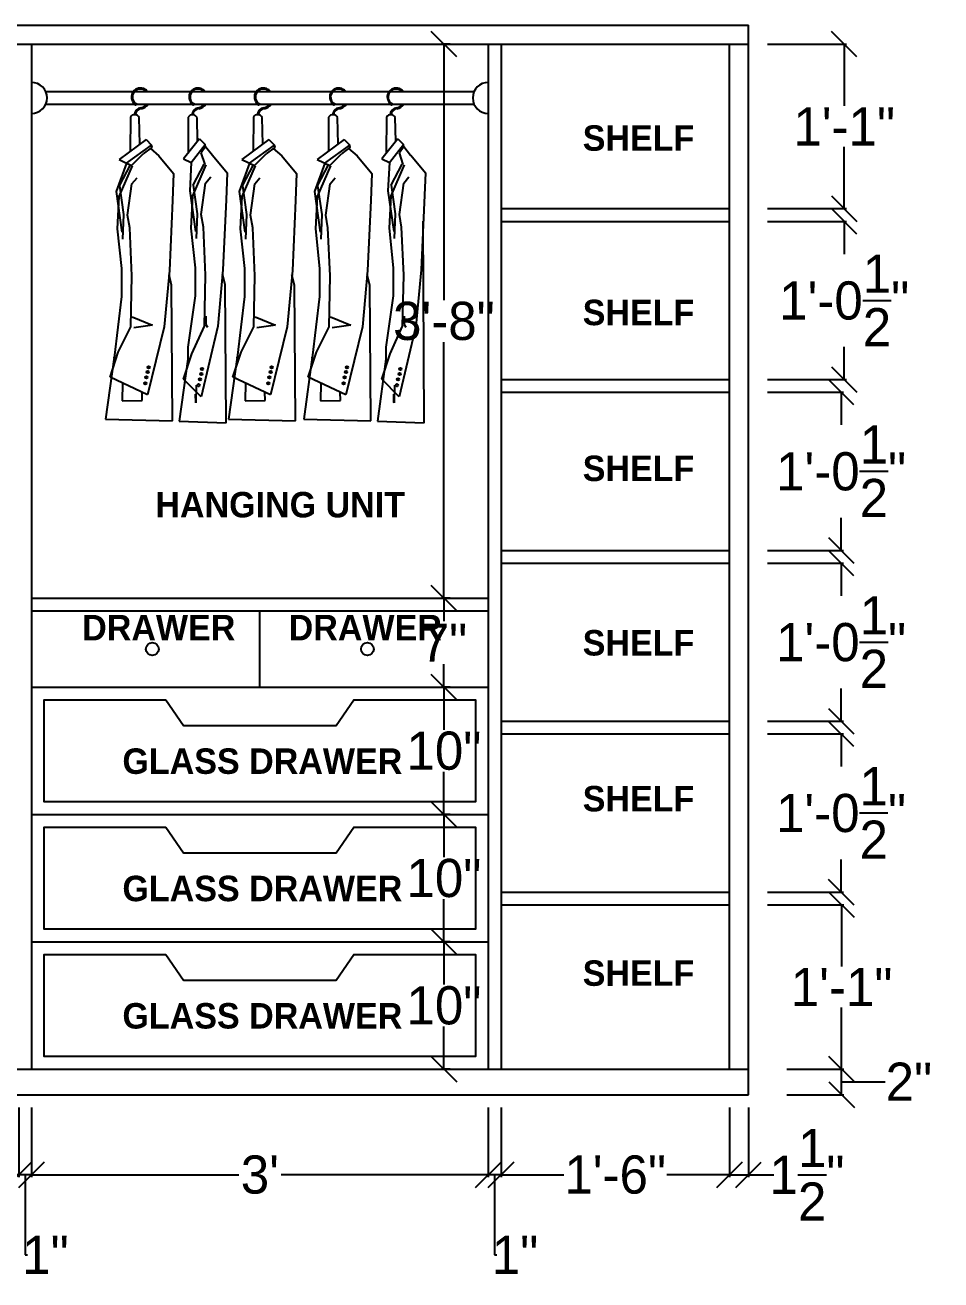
# Model space of a CAD drawing. Header units: inches. Extents: x -2624 to 3682, y -673 to 3670.
# Drawn here: x 806.5 to 878.4, y 1415.1 to 1513.6 of the extents above; entities that cross this region are included whole.
import ezdxf

# ---------------------------------------------------------------- set-up
doc = ezdxf.new("R2010")
doc.units = ezdxf.units.IN
doc.header["$MEASUREMENT"] = 0
doc.styles.add('HEMI', font='stylu.ttf')
doc.styles.get("Standard").update_dxf_attribs({"font": 'arial.ttf'})
doc.dimstyles.get("Standard").update_dxf_attribs({"dimtxt": 0.18, "dimasz": 0.18, "dimexe": 0.18, "dimexo": 0.0625, "dimgap": 0.09, "dimtad": 0, "dimtih": 1, "dimtoh": 1, "dimdec": 0, "dimzin": 0, "dimdsep": 46, "dimlunit": 4, "dimtxsty": 'Standard', "dimcen": 0.09, "dimadec": 0, "dimazin": 0, "dimtfac": 1, "dimtdec": 0, "dimtofl": 0, "dimtmove": 0, "dimatfit": 3, "dimfxl": 1, "dimtolj": 1, "dimtzin": 0, "dimarcsym": 0})

# ---------------------------------------------------------------- blocks, each defined once
blk = doc.blocks.new('rdth')
at = {"color": 18, "true_color": 0x000000}
for p, q in [((3607.319, 824.208), (3607.307, 822.228)), ((3607.87, 822.645), (3607.833, 824.186)), ((3610.687, 824.208), (3610.675, 822.119)), ((3611.234, 822.815), (3611.201, 824.186)), ((3614.477, 824.208), (3614.466, 822.228)), ((3615.028, 822.645), (3614.991, 824.186)), ((3618.86, 824.208), (3618.848, 822.228)), ((3619.411, 822.645), (3619.374, 824.186)), ((3622.228, 824.208), (3622.216, 822.119)), ((3622.775, 822.815), (3622.742, 824.186)), ((3608.23, 822.911), (3606.657, 821.747)), ((3607.102, 821.538), (3608.554, 822.586)), ((3608.582, 822.472), (3608.071, 822.087)), ((3608.23, 822.911), (3608.554, 822.586)), ((3608.481, 822.396), (3608.977, 821.966)), ((3608.582, 822.472), (3608.554, 822.586)), ((3611.344, 822.953), (3610.41, 821.789)), ((3610.854, 821.579), (3611.669, 822.627)), ((3611.344, 822.953), (3611.669, 822.627)), ((3611.697, 822.513), (3611.449, 822.129)), ((3611.697, 822.513), (3611.669, 822.627)), ((3611.692, 822.506), (3612.092, 822.008)), ((3615.388, 822.911), (3613.815, 821.747)), ((3614.26, 821.538), (3615.712, 822.586)), ((3615.741, 822.472), (3615.229, 822.087)), ((3615.388, 822.911), (3615.712, 822.586)), ((3615.639, 822.396), (3616.136, 821.966)), ((3615.741, 822.472), (3615.712, 822.586)), ((3619.771, 822.911), (3618.198, 821.747)), ((3618.643, 821.538), (3620.095, 822.586)), ((3620.123, 822.472), (3619.612, 822.087)), ((3619.771, 822.911), (3620.095, 822.586)), ((3620.022, 822.396), (3620.518, 821.966)), ((3620.123, 822.472), (3620.095, 822.586)), ((3622.885, 822.953), (3621.951, 821.789)), ((3622.396, 821.579), (3623.21, 822.627)), ((3622.885, 822.953), (3623.21, 822.627)), ((3623.238, 822.513), (3622.99, 822.129)), ((3623.238, 822.513), (3623.21, 822.627)), ((3623.234, 822.506), (3623.633, 822.008)), ((3606.657, 821.747), (3607.427, 821.385)), ((3607.381, 821.406), (3608.071, 822.087)), ((3608.982, 821.966), (3609.835, 820.933)), ((3610.41, 821.789), (3610.854, 821.579)), ((3610.854, 821.579), (3610.775, 819.919)), ((3611.668, 821.448), (3611.449, 822.129)), ((3612.097, 822.007), (3612.949, 820.975)), ((3613.815, 821.747), (3614.585, 821.385)), ((3614.54, 821.406), (3615.229, 822.087)), ((3616.141, 821.966), (3616.993, 820.933)), ((3618.198, 821.747), (3618.968, 821.385)), ((3618.922, 821.406), (3619.612, 822.087)), ((3620.523, 821.966), (3621.376, 820.933)), ((3621.951, 821.789), (3622.396, 821.579)), ((3622.396, 821.579), (3622.316, 819.919)), ((3623.209, 821.448), (3622.99, 822.129)), ((3623.638, 822.007), (3624.49, 820.975)), ((3607.102, 821.538), (3606.488, 819.877)), ((3607.428, 821.389), (3606.653, 819.597)), ((3606.678, 820.217), (3607.318, 821.436)), ((3609.835, 820.933), (3609.774, 819.354)), ((3611.715, 821.43), (3610.94, 819.639)), ((3610.965, 820.259), (3611.605, 821.477)), ((3612.949, 820.975), (3612.888, 819.396)), ((3614.26, 821.538), (3613.646, 819.877)), ((3614.586, 821.389), (3613.811, 819.597)), ((3613.836, 820.217), (3614.477, 821.436)), ((3616.993, 820.933), (3616.932, 819.354)), ((3618.643, 821.538), (3618.029, 819.877)), ((3618.969, 821.389), (3618.194, 819.597)), ((3618.219, 820.217), (3618.859, 821.436)), ((3621.376, 820.933), (3621.315, 819.354)), ((3623.256, 821.43), (3622.481, 819.639)), ((3622.506, 820.259), (3623.146, 821.477)), ((3624.49, 820.975), (3624.247, 815.327)), ((3606.678, 820.217), (3606.914, 818.541)), ((3607.159, 818.504), (3607.402, 820.326)), ((3607.402, 820.326), (3607.706, 820.69)), ((3610.965, 820.259), (3611.201, 818.582)), ((3611.446, 818.546), (3611.689, 820.368)), ((3611.689, 820.368), (3611.993, 820.732)), ((3613.836, 820.217), (3614.073, 818.541)), ((3614.317, 818.504), (3614.561, 820.326)), ((3614.561, 820.326), (3614.864, 820.69)), ((3618.219, 820.217), (3618.456, 818.541)), ((3618.7, 818.504), (3618.943, 820.326)), ((3618.943, 820.326), (3619.247, 820.69)), ((3622.506, 820.259), (3622.742, 818.582)), ((3622.987, 818.546), (3623.23, 820.368)), ((3623.23, 820.368), (3623.534, 820.732)), ((3606.488, 819.877), (3606.829, 817.517)), ((3606.653, 819.597), (3606.551, 817.715)), ((3610.775, 819.919), (3611.116, 817.558)), ((3610.94, 819.639), (3610.838, 817.756)), ((3612.888, 819.396), (3612.706, 815.327)), ((3613.646, 819.877), (3613.987, 817.517)), ((3613.811, 819.597), (3613.71, 817.715)), ((3618.029, 819.877), (3618.37, 817.517)), ((3618.194, 819.597), (3618.092, 817.715)), ((3622.316, 819.919), (3622.657, 817.558)), ((3622.481, 819.639), (3622.379, 817.756)), ((3609.774, 819.354), (3609.591, 815.286)), ((3616.932, 819.354), (3616.75, 815.286)), ((3621.315, 819.354), (3621.132, 815.286)), ((3606.914, 818.541), (3606.858, 817.119)), ((3607.281, 817.775), (3607.159, 818.504)), ((3611.201, 818.582), (3611.144, 817.16)), ((3611.568, 817.817), (3611.446, 818.546)), ((3614.073, 818.541), (3614.016, 817.119)), ((3614.439, 817.775), (3614.317, 818.504)), ((3618.456, 818.541), (3618.399, 817.119)), ((3618.822, 817.775), (3618.7, 818.504)), ((3622.742, 818.582), (3622.685, 817.16)), ((3623.109, 817.817), (3622.987, 818.546)), ((3624.429, 806.421), (3624.369, 818.151)), ((3606.551, 817.715), (3606.794, 815.407)), ((3607.402, 814.982), (3607.281, 817.775)), ((3610.838, 817.756), (3611.081, 815.449)), ((3611.689, 815.023), (3611.568, 817.817)), ((3613.71, 817.715), (3613.953, 815.407)), ((3614.561, 814.982), (3614.439, 817.775)), ((3618.092, 817.715), (3618.335, 815.407)), ((3618.943, 814.982), (3618.822, 817.775)), ((3622.379, 817.756), (3622.622, 815.449)), ((3623.23, 815.023), (3623.109, 817.817)), ((3606.794, 815.407), (3606.794, 813.767)), ((3607.341, 812.006), (3607.402, 814.982)), ((3609.591, 815.286), (3609.288, 812.006)), ((3609.713, 814.435), (3609.568, 815.036)), ((3611.081, 815.449), (3611.081, 813.809)), ((3611.628, 812.048), (3611.689, 815.023)), ((3612.706, 815.327), (3612.402, 812.048)), ((3612.828, 814.477), (3612.683, 815.078)), ((3613.953, 815.407), (3613.953, 813.767)), ((3614.5, 812.006), (3614.561, 814.982)), ((3616.75, 815.286), (3616.446, 812.006)), ((3616.871, 814.435), (3616.727, 815.036)), ((3618.335, 815.407), (3618.335, 813.767)), ((3618.882, 812.006), (3618.943, 814.982)), ((3621.132, 815.286), (3620.829, 812.006)), ((3621.254, 814.435), (3621.109, 815.036)), ((3622.622, 815.449), (3622.622, 813.809)), ((3623.169, 812.048), (3623.23, 815.023)), ((3624.247, 815.327), (3623.943, 812.048)), ((3609.774, 806.532), (3609.713, 814.435)), ((3612.888, 806.421), (3612.828, 814.477)), ((3616.932, 806.532), (3616.871, 814.435)), ((3621.315, 806.532), (3621.254, 814.435)), ((3606.794, 813.767), (3606.369, 810.215)), ((3611.081, 813.809), (3610.656, 810.833)), ((3613.953, 813.767), (3613.527, 810.215)), ((3618.335, 813.767), (3617.91, 810.215)), ((3622.622, 813.809), (3622.197, 810.833)), ((3607.43, 812.593), (3608.601, 812.105)), ((3608.601, 812.105), (3607.528, 811.949)), ((3611.717, 812.634), (3611.716, 812.147)), ((3611.716, 812.147), (3611.815, 811.991)), ((3614.588, 812.593), (3615.76, 812.105)), ((3615.76, 812.105), (3614.686, 811.949)), ((3618.971, 812.593), (3620.143, 812.105)), ((3620.143, 812.105), (3619.069, 811.949)), ((3623.258, 812.634), (3623.257, 812.147)), ((3623.257, 812.147), (3623.356, 811.991)), ((3606.612, 810.54), (3607.341, 812.006)), ((3609.288, 812.006), (3608.32, 808.045)), ((3610.899, 810.429), (3611.628, 812.048)), ((3612.402, 812.048), (3611.435, 807.934)), ((3613.77, 810.54), (3614.5, 812.006)), ((3616.446, 812.006), (3615.478, 808.045)), ((3618.153, 810.54), (3618.882, 812.006)), ((3620.829, 812.006), (3619.861, 808.045)), ((3622.44, 810.429), (3623.169, 812.048)), ((3623.943, 812.048), (3622.976, 807.934)), ((3610.656, 810.833), (3610.656, 810.126)), ((3622.197, 810.833), (3622.197, 810.126)), ((3606.369, 810.236), (3605.868, 806.634)), ((3606.132, 809.077), (3606.612, 810.54)), ((3606.369, 810.215), (3606.369, 810.236)), ((3610.656, 810.126), (3610.155, 806.523)), ((3610.419, 808.966), (3610.899, 810.429)), ((3613.527, 810.236), (3613.026, 806.634)), ((3613.29, 809.077), (3613.77, 810.54)), ((3613.527, 810.215), (3613.527, 810.236)), ((3617.91, 810.236), (3617.409, 806.634)), ((3617.673, 809.077), (3618.153, 810.54)), ((3617.91, 810.215), (3617.91, 810.236)), ((3622.197, 810.126), (3621.696, 806.523)), ((3621.96, 808.966), (3622.44, 810.429)), ((3608.32, 808.045), (3606.132, 809.077)), ((3606.866, 808.731), (3606.849, 807.7)), ((3611.435, 807.934), (3610.419, 808.966)), ((3611.153, 808.62), (3611.136, 807.589)), ((3615.478, 808.045), (3613.29, 809.077)), ((3614.024, 808.731), (3614.007, 807.7)), ((3619.861, 808.045), (3617.673, 809.077)), ((3618.407, 808.731), (3618.39, 807.7)), ((3622.976, 807.934), (3621.96, 808.966)), ((3622.694, 808.62), (3622.677, 807.589)), ((3606.849, 807.7), (3608.01, 807.72)), ((3608.01, 807.72), (3607.995, 808.198)), ((3611.124, 807.609), (3611.11, 808.087)), ((3614.007, 807.7), (3615.168, 807.72)), ((3615.168, 807.72), (3615.153, 808.198)), ((3618.39, 807.7), (3619.551, 807.72)), ((3619.551, 807.72), (3619.536, 808.198)), ((3622.665, 807.609), (3622.651, 808.087)), ((3611.136, 807.589), (3611.124, 807.609)), ((3622.677, 807.589), (3622.665, 807.609)), ((3605.868, 806.634), (3609.774, 806.532)), ((3610.155, 806.523), (3612.888, 806.421)), ((3613.026, 806.634), (3616.932, 806.532)), ((3617.409, 806.634), (3621.315, 806.532)), ((3621.696, 806.523), (3624.429, 806.421))]:
    blk.add_line(p, q, dxfattribs=at)
for centre, radius in [((3607.618, 824.965), 0.055), ((3610.972, 824.965), 0.055), ((3614.777, 824.965), 0.055), ((3619.159, 824.965), 0.055), ((3622.513, 824.965), 0.055), ((3608.25, 809.065), 0.0683), ((3608.333, 809.383), 0.0683), ((3608.381, 809.661), 0.0683), ((3611.448, 809.273), 0.0683), ((3611.496, 809.55), 0.0683), ((3615.408, 809.065), 0.0683), ((3615.491, 809.383), 0.0683), ((3615.54, 809.661), 0.0683), ((3619.791, 809.065), 0.0683), ((3619.874, 809.383), 0.0683), ((3619.922, 809.661), 0.0683), ((3622.989, 809.273), 0.0683), ((3623.037, 809.55), 0.0683), ((3608.187, 808.726), 0.0683), ((3611.302, 808.615), 0.0683), ((3611.364, 808.954), 0.0683), ((3615.346, 808.726), 0.0683), ((3619.728, 808.726), 0.0683), ((3622.843, 808.615), 0.0683), ((3622.905, 808.954), 0.0683)]:
    blk.add_circle(centre, radius, dxfattribs=at)
for centre, radius, start, end in [((3607.901, 825.384), 0.522, 58.88889, 230.40938), ((3607.901, 825.384), 0.465, 58.88889, 230.40938), ((3607.856, 825.309), 0.552, 46.20836, 58.88889), ((3607.856, 825.309), 0.609, 40.83099, 58.88889), ((3611.255, 825.384), 0.522, 58.88889, 230.40938), ((3611.255, 825.384), 0.465, 58.88889, 230.40938), ((3611.21, 825.309), 0.552, 46.20836, 58.88889), ((3611.21, 825.309), 0.609, 40.83099, 58.88889), ((3615.06, 825.384), 0.522, 58.88889, 230.40938), ((3615.06, 825.384), 0.465, 58.88889, 230.40938), ((3615.015, 825.309), 0.552, 46.20836, 58.88889), ((3615.015, 825.309), 0.609, 40.83099, 58.88889), ((3619.442, 825.384), 0.522, 58.88889, 230.40938), ((3619.442, 825.384), 0.465, 58.88889, 230.40938), ((3619.397, 825.309), 0.552, 46.20836, 58.88889), ((3619.397, 825.309), 0.609, 40.83099, 58.88889), ((3622.796, 825.384), 0.522, 58.88889, 230.40938), ((3622.796, 825.384), 0.465, 58.88889, 230.40938), ((3622.751, 825.309), 0.552, 46.20836, 58.88889), ((3622.751, 825.309), 0.609, 40.83099, 58.88889), ((3607.999, 824.311), 0.457, 98.14379, 177.87173), ((3607.999, 824.311), 0.4, 98.14379, 177.7449), ((3607.856, 825.309), 0.552, 278.14379, 320.73107), ((3607.856, 825.309), 0.609, 278.14379, 325.01876), ((3611.353, 824.311), 0.457, 98.14379, 177.87173), ((3611.353, 824.311), 0.4, 98.14379, 177.7449), ((3611.21, 825.309), 0.552, 278.14379, 320.73107), ((3611.21, 825.309), 0.609, 278.14379, 325.01876), ((3615.157, 824.311), 0.457, 98.14379, 177.87173), ((3615.157, 824.311), 0.4, 98.14379, 177.7449), ((3615.015, 825.309), 0.552, 278.14379, 320.73107), ((3615.015, 825.309), 0.609, 278.14379, 325.01876), ((3619.54, 824.311), 0.457, 98.14379, 177.87173), ((3619.54, 824.311), 0.4, 98.14379, 177.7449), ((3619.397, 825.309), 0.552, 278.14379, 320.73107), ((3619.397, 825.309), 0.609, 278.14379, 325.01876), ((3622.894, 824.311), 0.457, 98.14379, 177.87173), ((3622.894, 824.311), 0.4, 98.14379, 177.7449), ((3622.751, 825.309), 0.552, 278.14379, 320.73107), ((3622.751, 825.309), 0.609, 278.14379, 325.01876), ((3607.57, 824.068), 0.288, 24.24192, 150.77828), ((3610.938, 824.068), 0.288, 24.24192, 150.77828), ((3614.728, 824.068), 0.288, 24.24192, 150.77828), ((3619.111, 824.068), 0.288, 24.24192, 150.77828), ((3622.479, 824.068), 0.288, 24.24192, 150.77828)]:
    blk.add_arc(centre, radius, start, end, dxfattribs=at)
blk = doc.blocks.new('_Oblique')
at = {"color": 0, "linetype": 'ByBlock', "lineweight": -2}
blk.add_line((-0.5, -0.5), (0.5, 0.5), dxfattribs=at)
blk = doc.blocks.new('*D124')
at = {"color": 254, "lineweight": -2, "transparency": 16777216}
for p, q in [((866.334, 1431.629), (870.827, 1431.629)), ((866.334, 1429.629), (870.827, 1429.629))]:
    blk.add_line(p, q, dxfattribs=at)
at = {"color": 5, "lineweight": -2, "transparency": 16777216}
for p, q in [((870.647, 1429.629), (870.647, 1431.629)), ((870.647, 1430.629), (873.89, 1430.649)), ((873.89, 1430.649), (874.07, 1430.649))]:
    blk.add_line(p, q, dxfattribs=at)
at = {"layer": 'Defpoints', "color": 0, "transparency": 16777216}
for p in [(863.334, 1431.629), (870.647, 1431.629), (863.334, 1429.629)]:
    blk.add_point(p, dxfattribs=at)
at = {"color": 5, "lineweight": -2, "transparency": 16777216, "xscale": 2, "yscale": 2, "zscale": 2}
for p, rotation in [((870.647, 1431.629), 90), ((870.647, 1429.629), 270)]:
    blk.add_blockref('_Oblique', p, dxfattribs=dict(at, rotation=rotation))
at = {"color": 5, "transparency": 16777216, "insert": (875.932, 1430.649), "char_height": 3, "attachment_point": 5, "style": 'HEMI'}
blk.add_mtext('\\A1;2"', dxfattribs=at)
blk = doc.blocks.new('*D125')
at = {"color": 254, "lineweight": -2, "transparency": 16777216}
for p, q in [((864.834, 1444.546), (870.827, 1444.546)), ((866.334, 1431.629), (870.827, 1431.629))]:
    blk.add_line(p, q, dxfattribs=at)
at = {"color": 5, "lineweight": -2, "transparency": 16777216}
for p, q in [((870.647, 1444.546), (870.647, 1439.693)), ((870.647, 1431.629), (870.647, 1436.482))]:
    blk.add_line(p, q, dxfattribs=at)
at = {"layer": 'Defpoints', "color": 0, "transparency": 16777216}
for p in [(861.834, 1444.546), (870.647, 1444.546), (863.334, 1431.629)]:
    blk.add_point(p, dxfattribs=at)
at = {"color": 5, "lineweight": -2, "transparency": 16777216, "xscale": 2, "yscale": 2, "zscale": 2}
for p, rotation in [((870.647, 1444.546), 90), ((870.647, 1431.629), 270)]:
    blk.add_blockref('_Oblique', p, dxfattribs=dict(at, rotation=rotation))
at = {"color": 5, "transparency": 16777216, "insert": (870.647, 1438.088), "char_height": 3, "attachment_point": 5, "style": 'HEMI'}
blk.add_mtext('\\A1;1\'-1"', dxfattribs=at)
blk = doc.blocks.new('*D126')
at = {"color": 254, "lineweight": -2, "transparency": 16777216}
for p, q in [((864.834, 1457.963), (870.782, 1457.963)), ((864.834, 1445.546), (870.782, 1445.546))]:
    blk.add_line(p, q, dxfattribs=at)
at = {"color": 5, "lineweight": -2, "transparency": 16777216}
for p, q in [((870.602, 1457.963), (870.602, 1455.4)), ((870.602, 1445.546), (870.602, 1448.108))]:
    blk.add_line(p, q, dxfattribs=at)
at = {"layer": 'Defpoints', "color": 0, "transparency": 16777216}
for p in [(861.834, 1457.963), (870.602, 1457.963), (861.834, 1445.546)]:
    blk.add_point(p, dxfattribs=at)
at = {"color": 5, "lineweight": -2, "transparency": 16777216, "xscale": 2, "yscale": 2, "zscale": 2}
for p, rotation in [((870.602, 1457.963), 90), ((870.602, 1445.546), 270)]:
    blk.add_blockref('_Oblique', p, dxfattribs=dict(at, rotation=rotation))
at = {"color": 5, "transparency": 16777216, "insert": (870.602, 1451.754), "char_height": 3, "attachment_point": 5, "style": 'HEMI'}
blk.add_mtext('\\A1;1\'-0{\\H1x;\\S1/2;}"', dxfattribs=at)
blk = doc.blocks.new('*D127')
at = {"color": 254, "lineweight": -2, "transparency": 16777216}
for p, q in [((864.834, 1471.379), (870.788, 1471.379)), ((864.834, 1458.963), (870.788, 1458.963))]:
    blk.add_line(p, q, dxfattribs=at)
at = {"color": 5, "lineweight": -2, "transparency": 16777216}
for p, q in [((870.608, 1471.379), (870.608, 1468.817)), ((870.608, 1458.963), (870.608, 1461.525))]:
    blk.add_line(p, q, dxfattribs=at)
at = {"layer": 'Defpoints', "color": 0, "transparency": 16777216}
for p in [(861.834, 1471.379), (870.608, 1471.379), (861.834, 1458.963)]:
    blk.add_point(p, dxfattribs=at)
at = {"color": 5, "lineweight": -2, "transparency": 16777216, "xscale": 2, "yscale": 2, "zscale": 2}
for p, rotation in [((870.608, 1471.379), 90), ((870.608, 1458.963), 270)]:
    blk.add_blockref('_Oblique', p, dxfattribs=dict(at, rotation=rotation))
at = {"color": 5, "transparency": 16777216, "insert": (870.608, 1465.171), "char_height": 3, "attachment_point": 5, "style": 'HEMI'}
blk.add_mtext('\\A1;1\'-0{\\H1x;\\S1/2;}"', dxfattribs=at)
blk = doc.blocks.new('*D128')
at = {"color": 254, "lineweight": -2, "transparency": 16777216}
for p, q in [((864.834, 1484.796), (870.789, 1484.796)), ((864.834, 1472.379), (870.789, 1472.379))]:
    blk.add_line(p, q, dxfattribs=at)
at = {"color": 5, "lineweight": -2, "transparency": 16777216}
for p, q in [((870.609, 1484.796), (870.609, 1482.234)), ((870.609, 1472.379), (870.609, 1474.942))]:
    blk.add_line(p, q, dxfattribs=at)
at = {"layer": 'Defpoints', "color": 0, "transparency": 16777216}
for p in [(861.834, 1484.796), (870.609, 1484.796), (861.834, 1472.379)]:
    blk.add_point(p, dxfattribs=at)
at = {"color": 5, "lineweight": -2, "transparency": 16777216, "xscale": 2, "yscale": 2, "zscale": 2}
for p, rotation in [((870.609, 1484.796), 90), ((870.609, 1472.379), 270)]:
    blk.add_blockref('_Oblique', p, dxfattribs=dict(at, rotation=rotation))
at = {"color": 5, "transparency": 16777216, "insert": (870.609, 1478.588), "char_height": 3, "attachment_point": 5, "style": 'HEMI'}
blk.add_mtext('\\A1;1\'-0{\\H1x;\\S1/2;}"', dxfattribs=at)
blk = doc.blocks.new('*D129')
at = {"color": 254, "lineweight": -2, "transparency": 16777216}
for p, q in [((864.834, 1498.213), (871.034, 1498.213)), ((864.834, 1485.796), (871.034, 1485.796))]:
    blk.add_line(p, q, dxfattribs=at)
at = {"color": 5, "lineweight": -2, "transparency": 16777216}
for p, q in [((870.854, 1498.213), (870.854, 1495.65)), ((870.854, 1485.796), (870.854, 1488.358))]:
    blk.add_line(p, q, dxfattribs=at)
at = {"layer": 'Defpoints', "color": 0, "transparency": 16777216}
for p in [(861.834, 1498.213), (870.854, 1498.213), (861.834, 1485.796)]:
    blk.add_point(p, dxfattribs=at)
at = {"color": 5, "lineweight": -2, "transparency": 16777216, "xscale": 2, "yscale": 2, "zscale": 2}
for p, rotation in [((870.854, 1498.213), 90), ((870.854, 1485.796), 270)]:
    blk.add_blockref('_Oblique', p, dxfattribs=dict(at, rotation=rotation))
at = {"color": 5, "transparency": 16777216, "insert": (870.854, 1492.004), "char_height": 3, "attachment_point": 5, "style": 'HEMI'}
blk.add_mtext('\\A1;1\'-0{\\H1x;\\S1/2;}"', dxfattribs=at)
blk = doc.blocks.new('*D130')
at = {"color": 254, "lineweight": -2, "transparency": 16777216}
for p, q in [((864.834, 1512.129), (871.034, 1512.129)), ((864.834, 1499.213), (871.034, 1499.213))]:
    blk.add_line(p, q, dxfattribs=at)
at = {"color": 5, "lineweight": -2, "transparency": 16777216}
for p, q in [((870.854, 1512.129), (870.854, 1507.276)), ((870.854, 1499.213), (870.854, 1504.066))]:
    blk.add_line(p, q, dxfattribs=at)
at = {"layer": 'Defpoints', "color": 0, "transparency": 16777216}
for p in [(861.834, 1512.129), (870.854, 1512.129), (861.834, 1499.213)]:
    blk.add_point(p, dxfattribs=at)
at = {"color": 5, "lineweight": -2, "transparency": 16777216, "xscale": 2, "yscale": 2, "zscale": 2}
for p, rotation in [((870.854, 1512.129), 90), ((870.854, 1499.213), 270)]:
    blk.add_blockref('_Oblique', p, dxfattribs=dict(at, rotation=rotation))
at = {"color": 5, "transparency": 16777216, "insert": (870.854, 1505.671), "char_height": 3, "attachment_point": 5, "style": 'HEMI'}
blk.add_mtext('\\A1;1\'-1"', dxfattribs=at)
blk = doc.blocks.new('*D131')
at = {"color": 254, "lineweight": -2, "transparency": 16777216}
for p, q in [((861.834, 1428.629), (861.834, 1423.159)), ((863.334, 1428.629), (863.334, 1423.159))]:
    blk.add_line(p, q, dxfattribs=at)
at = {"color": 5, "lineweight": -2, "transparency": 16777216}
for p, q in [((861.834, 1423.339), (863.334, 1423.339)), ((863.334, 1423.339), (865.334, 1423.339))]:
    blk.add_line(p, q, dxfattribs=at)
at = {"layer": 'Defpoints', "color": 0, "transparency": 16777216}
for p in [(861.834, 1431.629), (863.334, 1431.629), (863.334, 1423.339)]:
    blk.add_point(p, dxfattribs=at)
at = {"color": 5, "lineweight": -2, "transparency": 16777216, "xscale": 2, "yscale": 2, "zscale": 2, "rotation": 180}
blk.add_blockref('_Oblique', (861.834, 1423.339), dxfattribs=at)
at = {"color": 5, "lineweight": -2, "transparency": 16777216, "xscale": 2, "yscale": 2, "zscale": 2}
blk.add_blockref('_Oblique', (863.334, 1423.339), dxfattribs=at)
at = {"color": 5, "transparency": 16777216, "insert": (867.93, 1423.339), "char_height": 3, "attachment_point": 5, "style": 'HEMI'}
blk.add_mtext('\\A1;1{\\H1x;\\S1/2;}"', dxfattribs=at)
blk = doc.blocks.new('*D132')
at = {"color": 254, "lineweight": -2, "transparency": 16777216}
for p, q in [((843.889, 1428.629), (843.889, 1423.159)), ((861.834, 1428.629), (861.834, 1423.159))]:
    blk.add_line(p, q, dxfattribs=at)
at = {"color": 5, "lineweight": -2, "transparency": 16777216}
for p, q in [((843.889, 1423.339), (848.814, 1423.339)), ((861.834, 1423.339), (856.909, 1423.339))]:
    blk.add_line(p, q, dxfattribs=at)
at = {"layer": 'Defpoints', "color": 0, "transparency": 16777216}
for p in [(843.889, 1431.629), (861.834, 1431.629), (843.889, 1423.339)]:
    blk.add_point(p, dxfattribs=at)
at = {"color": 5, "lineweight": -2, "transparency": 16777216, "xscale": 2, "yscale": 2, "zscale": 2, "rotation": 180}
blk.add_blockref('_Oblique', (843.889, 1423.339), dxfattribs=at)
at = {"color": 5, "lineweight": -2, "transparency": 16777216, "xscale": 2, "yscale": 2, "zscale": 2}
blk.add_blockref('_Oblique', (861.834, 1423.339), dxfattribs=at)
at = {"color": 5, "transparency": 16777216, "insert": (852.861, 1423.339), "char_height": 3, "attachment_point": 5, "style": 'HEMI'}
blk.add_mtext('\\A1;1\'-6"', dxfattribs=at)
blk = doc.blocks.new('*D133')
at = {"color": 254, "lineweight": -2, "transparency": 16777216}
for p, q in [((842.889, 1428.629), (842.889, 1423.159)), ((843.889, 1428.629), (843.889, 1423.159))]:
    blk.add_line(p, q, dxfattribs=at)
at = {"color": 5, "lineweight": -2, "transparency": 16777216}
for p, q in [((843.889, 1423.339), (842.889, 1423.339)), ((843.389, 1423.339), (843.389, 1417.052)), ((843.389, 1417.052), (843.569, 1417.052))]:
    blk.add_line(p, q, dxfattribs=at)
at = {"layer": 'Defpoints', "color": 0, "transparency": 16777216}
for p in [(842.889, 1431.629), (843.889, 1431.629), (842.889, 1423.339)]:
    blk.add_point(p, dxfattribs=at)
at = {"color": 5, "lineweight": -2, "transparency": 16777216, "xscale": 2, "yscale": 2, "zscale": 2, "rotation": 180}
blk.add_blockref('_Oblique', (842.889, 1423.339), dxfattribs=at)
at = {"color": 5, "lineweight": -2, "transparency": 16777216, "xscale": 2, "yscale": 2, "zscale": 2}
blk.add_blockref('_Oblique', (843.889, 1423.339), dxfattribs=at)
at = {"color": 5, "transparency": 16777216, "insert": (844.991, 1417.052), "char_height": 3, "attachment_point": 5, "style": 'HEMI'}
blk.add_mtext('\\A1;1"', dxfattribs=at)
blk = doc.blocks.new('*D134')
at = {"color": 254, "lineweight": -2, "transparency": 16777216}
for p, q in [((806.999, 1428.629), (806.999, 1423.159)), ((842.889, 1428.629), (842.889, 1423.159))]:
    blk.add_line(p, q, dxfattribs=at)
at = {"color": 5, "lineweight": -2, "transparency": 16777216}
for p, q in [((806.999, 1423.339), (823.28, 1423.339)), ((842.889, 1423.339), (826.607, 1423.339))]:
    blk.add_line(p, q, dxfattribs=at)
at = {"layer": 'Defpoints', "color": 0, "transparency": 16777216}
for p in [(806.999, 1431.629), (842.889, 1431.629), (806.999, 1423.339)]:
    blk.add_point(p, dxfattribs=at)
at = {"color": 5, "lineweight": -2, "transparency": 16777216, "xscale": 2, "yscale": 2, "zscale": 2, "rotation": 180}
blk.add_blockref('_Oblique', (806.999, 1423.339), dxfattribs=at)
at = {"color": 5, "lineweight": -2, "transparency": 16777216, "xscale": 2, "yscale": 2, "zscale": 2}
blk.add_blockref('_Oblique', (842.889, 1423.339), dxfattribs=at)
at = {"color": 5, "transparency": 16777216, "insert": (824.944, 1423.339), "char_height": 3, "attachment_point": 5, "style": 'HEMI'}
blk.add_mtext("\\A1;3'", dxfattribs=at)
blk = doc.blocks.new('*D135')
at = {"color": 254, "lineweight": -2, "transparency": 16777216}
for p, q in [((805.999, 1428.629), (805.999, 1423.159)), ((806.999, 1428.629), (806.999, 1423.159))]:
    blk.add_line(p, q, dxfattribs=at)
at = {"color": 5, "lineweight": -2, "transparency": 16777216}
for p, q in [((806.999, 1423.339), (805.999, 1423.339)), ((806.499, 1423.339), (806.499, 1417.052)), ((806.499, 1417.052), (806.679, 1417.052))]:
    blk.add_line(p, q, dxfattribs=at)
at = {"layer": 'Defpoints', "color": 0, "transparency": 16777216}
for p in [(805.999, 1431.629), (806.999, 1431.629), (805.999, 1423.339)]:
    blk.add_point(p, dxfattribs=at)
at = {"color": 5, "lineweight": -2, "transparency": 16777216, "xscale": 2, "yscale": 2, "zscale": 2, "rotation": 180}
blk.add_blockref('_Oblique', (805.999, 1423.339), dxfattribs=at)
at = {"color": 5, "lineweight": -2, "transparency": 16777216, "xscale": 2, "yscale": 2, "zscale": 2}
blk.add_blockref('_Oblique', (806.999, 1423.339), dxfattribs=at)
at = {"color": 5, "transparency": 16777216, "insert": (808.101, 1417.052), "char_height": 3, "attachment_point": 5, "style": 'HEMI'}
blk.add_mtext('\\A1;1"', dxfattribs=at)
blk = doc.blocks.new('*D136')
at = {"color": 254, "lineweight": -2, "transparency": 16777216}
for p, q in [((770.109, 1428.629), (770.109, 1423.159)), ((805.999, 1428.629), (805.999, 1423.159))]:
    blk.add_line(p, q, dxfattribs=at)
at = {"color": 5, "lineweight": -2, "transparency": 16777216}
for p, q in [((770.109, 1423.339), (786.39, 1423.339)), ((805.999, 1423.339), (789.717, 1423.339))]:
    blk.add_line(p, q, dxfattribs=at)
at = {"layer": 'Defpoints', "color": 0, "transparency": 16777216}
for p in [(770.109, 1431.629), (805.999, 1431.629), (770.109, 1423.339)]:
    blk.add_point(p, dxfattribs=at)
at = {"color": 5, "lineweight": -2, "transparency": 16777216, "xscale": 2, "yscale": 2, "zscale": 2, "rotation": 180}
blk.add_blockref('_Oblique', (770.109, 1423.339), dxfattribs=at)
at = {"color": 5, "lineweight": -2, "transparency": 16777216, "xscale": 2, "yscale": 2, "zscale": 2}
blk.add_blockref('_Oblique', (805.999, 1423.339), dxfattribs=at)
at = {"color": 5, "transparency": 16777216, "insert": (788.054, 1423.339), "char_height": 3, "attachment_point": 5, "style": 'HEMI'}
blk.add_mtext("\\A1;3'", dxfattribs=at)
blk = doc.blocks.new('*D144')
at = {"color": 254, "lineweight": -2, "transparency": 16777216}
for p, q in [((839.889, 1441.629), (839.225, 1441.629)), ((839.889, 1431.629), (839.225, 1431.629))]:
    blk.add_line(p, q, dxfattribs=at)
at = {"color": 5, "lineweight": -2, "transparency": 16777216}
for p, q in [((839.405, 1441.629), (839.405, 1438.273)), ((839.405, 1431.629), (839.405, 1434.986))]:
    blk.add_line(p, q, dxfattribs=at)
at = {"layer": 'Defpoints', "color": 0, "transparency": 16777216}
for p in [(839.405, 1441.629), (842.889, 1441.629), (842.889, 1431.629)]:
    blk.add_point(p, dxfattribs=at)
at = {"color": 5, "lineweight": -2, "transparency": 16777216, "xscale": 2, "yscale": 2, "zscale": 2}
for p, rotation in [((839.405, 1441.629), 90), ((839.405, 1431.629), 270)]:
    blk.add_blockref('_Oblique', p, dxfattribs=dict(at, rotation=rotation))
at = {"color": 5, "transparency": 16777216, "insert": (839.405, 1436.629), "char_height": 3, "attachment_point": 5, "style": 'HEMI'}
blk.add_mtext('\\A1;10"', dxfattribs=at)
blk = doc.blocks.new('*D145')
at = {"color": 254, "lineweight": -2, "transparency": 16777216}
for p, q in [((839.889, 1451.629), (839.225, 1451.629)), ((839.889, 1441.629), (839.225, 1441.629))]:
    blk.add_line(p, q, dxfattribs=at)
at = {"color": 5, "lineweight": -2, "transparency": 16777216}
for p, q in [((839.405, 1451.629), (839.405, 1448.273)), ((839.405, 1441.629), (839.405, 1444.986))]:
    blk.add_line(p, q, dxfattribs=at)
at = {"layer": 'Defpoints', "color": 0, "transparency": 16777216}
for p in [(839.405, 1451.629), (842.889, 1451.629), (842.889, 1441.629)]:
    blk.add_point(p, dxfattribs=at)
at = {"color": 5, "lineweight": -2, "transparency": 16777216, "xscale": 2, "yscale": 2, "zscale": 2}
for p, rotation in [((839.405, 1451.629), 90), ((839.405, 1441.629), 270)]:
    blk.add_blockref('_Oblique', p, dxfattribs=dict(at, rotation=rotation))
at = {"color": 5, "transparency": 16777216, "insert": (839.405, 1446.629), "char_height": 3, "attachment_point": 5, "style": 'HEMI'}
blk.add_mtext('\\A1;10"', dxfattribs=at)
blk = doc.blocks.new('*D146')
at = {"color": 254, "lineweight": -2, "transparency": 16777216}
for p, q in [((839.889, 1468.629), (839.225, 1468.629)), ((839.889, 1461.629), (839.225, 1461.629))]:
    blk.add_line(p, q, dxfattribs=at)
at = {"color": 5, "lineweight": -2, "transparency": 16777216}
for p, q in [((839.405, 1468.629), (839.405, 1466.827)), ((839.405, 1461.629), (839.405, 1463.432))]:
    blk.add_line(p, q, dxfattribs=at)
at = {"layer": 'Defpoints', "color": 0, "transparency": 16777216}
for p in [(839.405, 1468.629), (842.889, 1468.629), (842.889, 1461.629)]:
    blk.add_point(p, dxfattribs=at)
at = {"color": 5, "lineweight": -2, "transparency": 16777216, "xscale": 2, "yscale": 2, "zscale": 2}
for p, rotation in [((839.405, 1468.629), 90), ((839.405, 1461.629), 270)]:
    blk.add_blockref('_Oblique', p, dxfattribs=dict(at, rotation=rotation))
at = {"color": 5, "transparency": 16777216, "insert": (839.405, 1465.129), "char_height": 3, "attachment_point": 5, "style": 'HEMI'}
blk.add_mtext('\\A1;7"', dxfattribs=at)
blk = doc.blocks.new('*D147')
at = {"color": 254, "lineweight": -2, "transparency": 16777216}
for p, q in [((839.889, 1461.629), (839.225, 1461.629)), ((839.889, 1451.629), (839.225, 1451.629))]:
    blk.add_line(p, q, dxfattribs=at)
at = {"color": 5, "lineweight": -2, "transparency": 16777216}
for p, q in [((839.405, 1461.629), (839.405, 1458.273)), ((839.405, 1451.629), (839.405, 1454.986))]:
    blk.add_line(p, q, dxfattribs=at)
at = {"layer": 'Defpoints', "color": 0, "transparency": 16777216}
for p in [(842.889, 1461.629), (839.405, 1451.629), (842.889, 1451.629)]:
    blk.add_point(p, dxfattribs=at)
at = {"color": 5, "lineweight": -2, "transparency": 16777216, "xscale": 2, "yscale": 2, "zscale": 2}
for p, rotation in [((839.405, 1461.629), 90), ((839.405, 1451.629), 270)]:
    blk.add_blockref('_Oblique', p, dxfattribs=dict(at, rotation=rotation))
at = {"color": 5, "transparency": 16777216, "insert": (839.405, 1456.629), "char_height": 3, "attachment_point": 5, "style": 'HEMI'}
blk.add_mtext('\\A1;10"', dxfattribs=at)
blk = doc.blocks.new('*D148')
at = {"color": 254, "lineweight": -2, "transparency": 16777216}
for p, q in [((839.889, 1512.129), (839.225, 1512.129)), ((839.889, 1468.629), (839.225, 1468.629))]:
    blk.add_line(p, q, dxfattribs=at)
at = {"color": 5, "lineweight": -2, "transparency": 16777216}
for p, q in [((839.405, 1512.129), (839.405, 1492.023)), ((839.405, 1468.629), (839.405, 1488.736))]:
    blk.add_line(p, q, dxfattribs=at)
at = {"layer": 'Defpoints', "color": 0, "transparency": 16777216}
for p in [(839.405, 1512.129), (842.889, 1512.129), (842.889, 1468.629)]:
    blk.add_point(p, dxfattribs=at)
at = {"color": 5, "lineweight": -2, "transparency": 16777216, "xscale": 2, "yscale": 2, "zscale": 2}
for p, rotation in [((839.405, 1512.129), 90), ((839.405, 1468.629), 270)]:
    blk.add_blockref('_Oblique', p, dxfattribs=dict(at, rotation=rotation))
at = {"color": 5, "transparency": 16777216, "insert": (839.405, 1490.379), "char_height": 3, "attachment_point": 5, "style": 'HEMI'}
blk.add_mtext('\\A1;3\'-8"', dxfattribs=at)

msp = doc.modelspace()

# ---------------------------------------------------------------- linework, layer by layer
at = {"color": 18, "true_color": 0x000000}
for p, q in [((712.334, 1513.629), (863.334, 1513.629)), ((863.334, 1429.629), (863.334, 1513.629)), ((712.334, 1512.129), (863.334, 1512.129)), ((806.999, 1512.129), (806.999, 1431.629)), ((842.889, 1512.129), (842.889, 1431.629)), ((843.889, 1512.129), (843.889, 1431.629)), ((861.834, 1431.629), (861.834, 1512.129)), ((808.115, 1508.408), (841.773, 1508.408)), ((808.115, 1507.408), (841.773, 1507.408)), ((843.889, 1499.213), (861.834, 1499.213)), ((843.889, 1498.213), (861.834, 1498.213)), ((843.889, 1485.796), (861.834, 1485.796)), ((843.889, 1484.796), (861.834, 1484.796)), ((843.889, 1472.379), (861.834, 1472.379)), ((843.889, 1471.379), (861.834, 1471.379)), ((806.999, 1468.629), (842.889, 1468.629)), ((806.999, 1467.629), (842.889, 1467.629)), ((824.944, 1461.629), (824.944, 1467.629)), ((806.999, 1461.629), (842.889, 1461.629)), ((843.889, 1458.963), (861.834, 1458.963)), ((843.889, 1457.963), (861.834, 1457.963)), ((806.999, 1451.629), (842.889, 1451.629)), ((843.889, 1445.546), (861.834, 1445.546)), ((843.889, 1444.546), (861.834, 1444.546)), ((806.999, 1441.629), (842.889, 1441.629)), ((712.334, 1431.629), (863.334, 1431.629)), ((712.334, 1429.629), (863.334, 1429.629))]:
    msp.add_line(p, q, dxfattribs=at)
at = {"color": 143, "true_color": 0x7aafdf}
for points in [[(817.559, 1460.629), (818.944, 1458.629), (830.944, 1458.629), (832.328, 1460.629), (841.889, 1460.629), (841.889, 1452.629), (807.999, 1452.629), (807.999, 1460.629)], [(817.559, 1450.629), (818.944, 1448.629), (830.944, 1448.629), (832.328, 1450.629), (841.889, 1450.629), (841.889, 1442.629), (807.999, 1442.629), (807.999, 1450.629)], [(817.559, 1440.629), (818.944, 1438.629), (830.944, 1438.629), (832.328, 1440.629), (841.889, 1440.629), (841.889, 1432.629), (807.999, 1432.629), (807.999, 1440.629)]]:
    msp.add_lwpolyline(points, close=True, dxfattribs=at)
at = {"color": 18, "true_color": 0x000000}
for centre in [(816.494, 1464.629), (833.394, 1464.629)]:
    msp.add_circle(centre, 0.5, dxfattribs=at)
for centre, start, end in [((806.999, 1507.908), 270, 90), ((842.889, 1507.908), 90, 270)]:
    msp.add_arc(centre, 1.223, start, end, dxfattribs=at)

# ---------------------------------------------------------------- block references
at = {"xscale": 1.349456073416687, "yscale": 1.349456073416687, "zscale": 1.349456073416687}
msp.add_blockref('rdth', (-4053.147, 394.161), dxfattribs=at)

# ---------------------------------------------------------------- texts
at = {"color": 177, "lineweight": 5, "true_color": 0x293189, "char_height": 2, "attachment_point": 3, "rotation": 0.00944, "style": 'HEMI'}
for s, insert, width in [('\\pxqc;{\\fStylus BT|b1|i0|c0|p34;SHELF}', (864.366, 1505.763), 19.3517), ('\\pxqc;{\\fStylus BT|b1|i0|c0|p34;SHELF}', (864.366, 1492.063), 19.3517), ('\\pxqc;{\\fStylus BT|b1|i0|c0|p34;SHELF}', (864.366, 1479.821), 19.3517), ('\\pxqc;{\\fStylus BT|b1|i0|c0|p34;HANGING UNIT}', (836.216, 1476.968), 19.3517), ('\\pxqc;{\\fStylus BT|b1|i0|c0|p34;DRAWER}', (824.464, 1467.31), 14.92485), ('\\pxqc;{\\fStylus BT|b1|i0|c0|p34;DRAWER}', (840.686, 1467.31), 14.92485), ('\\pxqc;{\\fStylus BT|b1|i0|c0|p34;SHELF}', (864.366, 1466.121), 19.3517), ('\\pxqc;{\\fStylus BT|b1|i0|c0|p34;GLASS DRAWER}', (837.366, 1456.827), 24.45403), ('\\pxqc;{\\fStylus BT|b1|i0|c0|p34;SHELF}', (864.366, 1453.88), 19.3517), ('\\pxqc;{\\fStylus BT|b1|i0|c0|p34;GLASS DRAWER}', (837.366, 1446.827), 24.45403), ('\\pxqc;{\\fStylus BT|b1|i0|c0|p34;SHELF}', (864.366, 1440.18), 19.3517), ('\\pxqc;{\\fStylus BT|b1|i0|c0|p34;GLASS DRAWER}', (837.366, 1436.827), 24.45403)]:
    msp.add_mtext(s, dxfattribs=dict(at, insert=insert, width=width))

# ---------------------------------------------------------------- dimensions: what is measured, and where the dimension line sits
at = {"color": 18, "true_color": 0x000000}
for base, p1, p2, override, picture, middle in [((839.405407489, 1512.129387444), (842.888735281, 1468.629387444), (842.888735281, 1512.129387444), {"dimtxt": 3, "dimasz": 2, "dimexo": 3, "dimtxsty": 'HEMI', "dimblk": 'Oblique', "dimcen": 0, "dimclrd": 5, "dimclre": 254, "dimclrt": 5, "dimtdec": 1, "dimldrblk": 'Oblique', "dimfxl": 0.03937, "dimarcsym": 1}, '*D148', (839.405407489, 1490.379387444)), ((870.854, 1512.129), (861.834, 1499.213), (861.834, 1512.129), {"dimtxt": 3, "dimasz": 2, "dimexo": 3, "dimdec": 1, "dimtxsty": 'HEMI', "dimblk": 'Oblique', "dimcen": 0, "dimclrd": 5, "dimclre": 254, "dimclrt": 5, "dimtdec": 1, "dimtmove": 1, "dimldrblk": 'Oblique', "dimfxl": 0.03937, "dimarcsym": 1}, '*D130', (870.854, 1505.671)), ((870.854, 1498.213), (861.834, 1485.796), (861.834, 1498.213), {"dimtxt": 3, "dimasz": 2, "dimexo": 3, "dimdec": 1, "dimtxsty": 'HEMI', "dimblk": 'Oblique', "dimcen": 0, "dimclrd": 5, "dimclre": 254, "dimclrt": 5, "dimtdec": 1, "dimtmove": 1, "dimldrblk": 'Oblique', "dimfxl": 0.03937, "dimarcsym": 1}, '*D129', (870.854, 1492.004)), ((870.609, 1484.796), (861.834, 1472.379), (861.834, 1484.796), {"dimtxt": 3, "dimasz": 2, "dimexo": 3, "dimdec": 1, "dimtxsty": 'HEMI', "dimblk": 'Oblique', "dimcen": 0, "dimclrd": 5, "dimclre": 254, "dimclrt": 5, "dimtdec": 1, "dimtmove": 1, "dimldrblk": 'Oblique', "dimfxl": 0.03937, "dimarcsym": 1}, '*D128', (870.609, 1478.588)), ((870.608, 1471.379), (861.834, 1458.963), (861.834, 1471.379), {"dimtxt": 3, "dimasz": 2, "dimexo": 3, "dimdec": 1, "dimtxsty": 'HEMI', "dimblk": 'Oblique', "dimcen": 0, "dimclrd": 5, "dimclre": 254, "dimclrt": 5, "dimtdec": 1, "dimtmove": 1, "dimldrblk": 'Oblique', "dimfxl": 0.03937, "dimarcsym": 1}, '*D127', (870.608, 1465.171)), ((839.405, 1468.629), (842.889, 1461.629), (842.889, 1468.629), {"dimtxt": 3, "dimasz": 2, "dimexo": 3, "dimdec": 1, "dimtxsty": 'HEMI', "dimblk": 'Oblique', "dimcen": 0, "dimclrd": 5, "dimclre": 254, "dimclrt": 5, "dimtdec": 1, "dimtmove": 1, "dimldrblk": 'Oblique', "dimfxl": 0.03937, "dimarcsym": 1}, '*D146', (839.405, 1465.129)), ((839.405, 1451.629), (842.889, 1461.629), (842.889, 1451.629), {"dimtxt": 3, "dimasz": 2, "dimexo": 3, "dimdec": 1, "dimtxsty": 'HEMI', "dimblk": 'Oblique', "dimcen": 0, "dimclrd": 5, "dimclre": 254, "dimclrt": 5, "dimtdec": 1, "dimldrblk": 'Oblique', "dimfxl": 0.03937, "dimarcsym": 1}, '*D147', (839.405, 1456.629)), ((870.602, 1457.963), (861.834, 1445.546), (861.834, 1457.963), {"dimtxt": 3, "dimasz": 2, "dimexo": 3, "dimdec": 1, "dimtxsty": 'HEMI', "dimblk": 'Oblique', "dimcen": 0, "dimclrd": 5, "dimclre": 254, "dimclrt": 5, "dimtdec": 1, "dimtmove": 1, "dimldrblk": 'Oblique', "dimfxl": 0.03937, "dimarcsym": 1}, '*D126', (870.602, 1451.754)), ((839.405, 1451.629), (842.889, 1441.629), (842.889, 1451.629), {"dimtxt": 3, "dimasz": 2, "dimexo": 3, "dimdec": 1, "dimtxsty": 'HEMI', "dimblk": 'Oblique', "dimcen": 0, "dimclrd": 5, "dimclre": 254, "dimclrt": 5, "dimtdec": 1, "dimtmove": 1, "dimldrblk": 'Oblique', "dimfxl": 0.03937, "dimarcsym": 1}, '*D145', (839.405, 1446.629)), ((870.647, 1444.546), (863.334, 1431.629), (861.834, 1444.546), {"dimtxt": 3, "dimasz": 2, "dimexo": 3, "dimdec": 1, "dimtxsty": 'HEMI', "dimblk": 'Oblique', "dimcen": 0, "dimclrd": 5, "dimclre": 254, "dimclrt": 5, "dimtdec": 1, "dimtmove": 1, "dimldrblk": 'Oblique', "dimfxl": 0.03937, "dimarcsym": 1}, '*D125', (870.647, 1438.088)), ((839.405, 1441.629), (842.889, 1431.629), (842.889, 1441.629), {"dimtxt": 3, "dimasz": 2, "dimexo": 3, "dimdec": 1, "dimtxsty": 'HEMI', "dimblk": 'Oblique', "dimcen": 0, "dimclrd": 5, "dimclre": 254, "dimclrt": 5, "dimtdec": 1, "dimldrblk": 'Oblique', "dimfxl": 0.03937, "dimarcsym": 1}, '*D144', (839.405, 1436.629))]:
    dim = msp.add_linear_dim(base=base, p1=p1, p2=p2, angle=90, dimstyle='Standard', override=override, dxfattribs=at)
    dim.commit()
    dim.dimension.update_dxf_attribs({"geometry": picture, "text_midpoint": middle})
dim = msp.add_linear_dim(base=(870.647, 1431.629), p1=(863.334, 1429.629), p2=(863.334, 1431.629), angle=90, dimstyle='Standard', override={"dimtxt": 3, "dimasz": 2, "dimexo": 3, "dimdec": 1, "dimtxsty": 'HEMI', "dimblk": 'Oblique', "dimcen": 0, "dimclrd": 5, "dimclre": 254, "dimclrt": 5, "dimtdec": 1, "dimtmove": 1, "dimldrblk": 'Oblique', "dimfxl": 0.03937, "dimarcsym": 1}, dxfattribs=at)
dim.commit()
dim.dimension.update_dxf_attribs({"geometry": '*D124', "text_midpoint": (874.16, 1430.649), "dimtype": 160})
for base, p1, p2, override, picture, middle in [((770.109, 1423.339), (805.999, 1431.629), (770.109, 1431.629), {"dimtxt": 3, "dimasz": 2, "dimexo": 3, "dimdec": 1, "dimtxsty": 'HEMI', "dimblk": 'Oblique', "dimcen": 0, "dimclrd": 5, "dimclre": 254, "dimclrt": 5, "dimtdec": 1, "dimtmove": 1, "dimldrblk": 'Oblique', "dimfxl": 0.03937, "dimarcsym": 1}, '*D136', (788.054, 1423.339)), ((805.999, 1423.339), (806.999, 1431.629), (805.999, 1431.629), {"dimtxt": 3, "dimasz": 2, "dimexo": 3, "dimdec": 1, "dimtxsty": 'HEMI', "dimblk": 'Oblique', "dimcen": 0, "dimclrd": 5, "dimclre": 254, "dimclrt": 5, "dimtdec": 1, "dimtmove": 1, "dimldrblk": 'Oblique', "dimfxl": 0.03937, "dimarcsym": 1}, '*D135', (806.769, 1417.052)), ((806.999, 1423.339), (842.889, 1431.629), (806.999, 1431.629), {"dimtxt": 3, "dimasz": 2, "dimexo": 3, "dimdec": 1, "dimtxsty": 'HEMI', "dimblk": 'Oblique', "dimcen": 0, "dimclrd": 5, "dimclre": 254, "dimclrt": 5, "dimtdec": 1, "dimtmove": 1, "dimldrblk": 'Oblique', "dimfxl": 0.03937, "dimarcsym": 1}, '*D134', (824.944, 1423.339)), ((842.889, 1423.339), (843.889, 1431.629), (842.889, 1431.629), {"dimtxt": 3, "dimasz": 2, "dimexo": 3, "dimdec": 1, "dimtxsty": 'HEMI', "dimblk": 'Oblique', "dimcen": 0, "dimclrd": 5, "dimclre": 254, "dimclrt": 5, "dimtdec": 1, "dimtmove": 1, "dimldrblk": 'Oblique', "dimfxl": 0.03937, "dimarcsym": 1}, '*D133', (843.659, 1417.052)), ((843.889, 1423.339), (861.834, 1431.629), (843.889, 1431.629), {"dimtxt": 3, "dimasz": 2, "dimexo": 3, "dimdec": 1, "dimtxsty": 'HEMI', "dimblk": 'Oblique', "dimcen": 0, "dimclrd": 5, "dimclre": 254, "dimclrt": 5, "dimtdec": 1, "dimldrblk": 'Oblique', "dimfxl": 0.03937, "dimarcsym": 1}, '*D132', (852.861, 1423.339)), ((863.334, 1423.339), (861.834, 1431.629), (863.334, 1431.629), {"dimtxt": 3, "dimasz": 2, "dimexo": 3, "dimdec": 1, "dimtxsty": 'HEMI', "dimblk": 'Oblique', "dimcen": 0, "dimclrd": 5, "dimclre": 254, "dimclrt": 5, "dimtdec": 1, "dimldrblk": 'Oblique', "dimfxl": 0.03937, "dimarcsym": 1}, '*D131', (867.93, 1423.339))]:
    dim = msp.add_linear_dim(base=base, p1=p1, p2=p2, dimstyle='Standard', override=override, dxfattribs=at)
    dim.commit()
    dim.dimension.update_dxf_attribs({"geometry": picture, "text_midpoint": middle})

doc.saveas('drawing.dxf')
